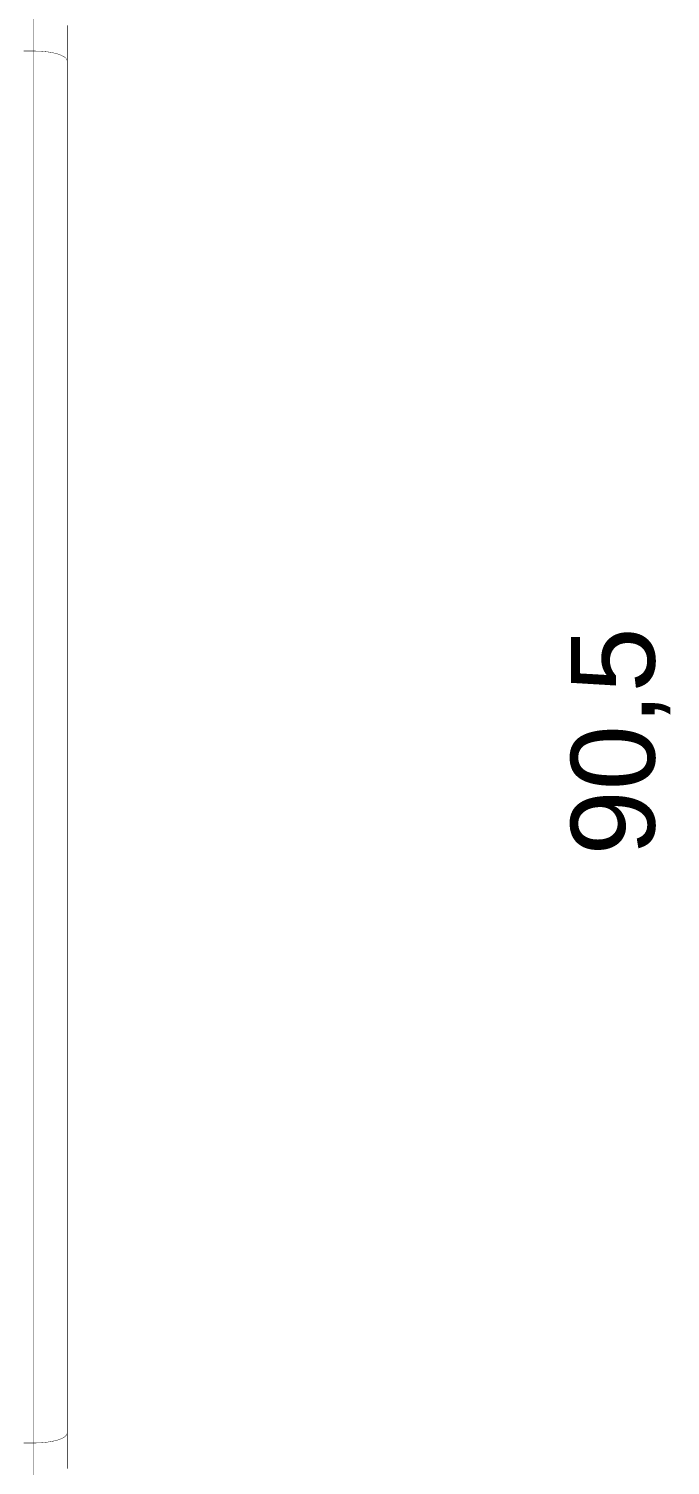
# Model space of a CAD drawing. Header units: inches. Extents: x 0 to 35.2, y -0.7 to 15.9.
# Drawn here: x 15.852 to 16.606, y 11.758 to 13.443 of the extents above; entities that cross this region are included whole.
import ezdxf

# ---------------------------------------------------------------- set-up
doc = ezdxf.new("R2010")
doc.units = ezdxf.units.IN
doc.header["$MEASUREMENT"] = 0
doc.layers.add('Board Outline', color=216, linetype='Continuous')
doc.layers.add('Dimensions', color=6, linetype='Continuous')
doc.styles.add('Arial', font='', dxfattribs={"height": 0.2})
doc.styles.get('Arial').set_extended_font_data('Arial')

msp = doc.modelspace()

# ---------------------------------------------------------------- linework, layer by layer
at = {"layer": 'Dimensions', "const_width": 0.0005}
for points in [[(15.8582, 13.4167), (15.8582, 13.4861)], [(15.8976, 13.4051), (15.8976, 13.4467)], [(15.8464, 13.4167), (15.8582, 13.4167)], [(15.8582, 11.7838), (15.8582, 13.4167)], [(15.8582, 13.4167), (15.8659, 13.4165)], [(15.8659, 13.4165), (15.8733, 13.4158)], [(15.8733, 13.4158), (15.8801, 13.4148)], [(15.8801, 13.4148), (15.886, 13.4133)], [(15.886, 13.4133), (15.8909, 13.4115)], [(15.8909, 13.4115), (15.8946, 13.4095)], [(15.8946, 13.4095), (15.8968, 13.4074)], [(15.8968, 13.4074), (15.8976, 13.4051)], [(15.8976, 11.7954), (15.8976, 13.4051)], [(15.8464, 11.7838), (15.8582, 11.7838)], [(15.8582, 11.7838), (15.8659, 11.784)], [(15.8582, 11.7144), (15.8582, 11.7838)], [(15.8659, 11.784), (15.8733, 11.7847)], [(15.8733, 11.7847), (15.8801, 11.7858)], [(15.8801, 11.7858), (15.886, 11.7872)], [(15.886, 11.7872), (15.8909, 11.789)], [(15.8909, 11.789), (15.8946, 11.791)], [(15.8946, 11.791), (15.8968, 11.7932)], [(15.8968, 11.7932), (15.8976, 11.7954)], [(15.8976, 11.7538), (15.8976, 11.7954)]]:
    msp.add_lwpolyline(points, dxfattribs=at)
at = {"layer": 'Dimensions', "const_width": 0.00025}
for points in [[(15.8581, 13.4167, 1), (15.8583, 13.4167, 1)], [(15.8581, 13.4167, 1), (15.8583, 13.4167, 1)], [(15.8581, 13.4167, 1), (15.8583, 13.4167, 1)], [(15.8581, 13.4167, 1), (15.8583, 13.4167, 1)], [(15.8658, 13.4165, 1), (15.866, 13.4165, 1)], [(15.8658, 13.4165, 1), (15.866, 13.4165, 1)], [(15.8731, 13.4158, 1), (15.8734, 13.4158, 1)], [(15.8731, 13.4158, 1), (15.8734, 13.4158, 1)], [(15.8799, 13.4148, 1), (15.8802, 13.4148, 1)], [(15.8799, 13.4148, 1), (15.8802, 13.4148, 1)], [(15.8859, 13.4133, 1), (15.8862, 13.4133, 1)], [(15.8859, 13.4133, 1), (15.8862, 13.4133, 1)], [(15.8908, 13.4115, 1), (15.8911, 13.4115, 1)], [(15.8908, 13.4115, 1), (15.8911, 13.4115, 1)], [(15.8944, 13.4095, 1), (15.8947, 13.4095, 1)], [(15.8944, 13.4095, 1), (15.8947, 13.4095, 1)], [(15.8967, 13.4074, 1), (15.8969, 13.4074, 1)], [(15.8967, 13.4074, 1), (15.8969, 13.4074, 1)], [(15.8974, 13.4051, 1), (15.8977, 13.4051, 1)], [(15.8974, 13.4051, 1), (15.8977, 13.4051, 1)], [(15.8974, 13.4051, 1), (15.8977, 13.4051, 1)], [(15.8581, 11.7838, 1), (15.8583, 11.7838, 1)], [(15.8581, 11.7838, 1), (15.8583, 11.7838, 1)], [(15.8581, 11.7838, 1), (15.8583, 11.7838, 1)], [(15.8581, 11.7838, 1), (15.8583, 11.7838, 1)], [(15.8658, 11.784, 1), (15.866, 11.784, 1)], [(15.8658, 11.784, 1), (15.866, 11.784, 1)], [(15.8731, 11.7847, 1), (15.8734, 11.7847, 1)], [(15.8731, 11.7847, 1), (15.8734, 11.7847, 1)], [(15.8799, 11.7858, 1), (15.8802, 11.7858, 1)], [(15.8799, 11.7858, 1), (15.8802, 11.7858, 1)], [(15.8859, 11.7872, 1), (15.8862, 11.7872, 1)], [(15.8859, 11.7872, 1), (15.8862, 11.7872, 1)], [(15.8908, 11.789, 1), (15.8911, 11.789, 1)], [(15.8908, 11.789, 1), (15.8911, 11.789, 1)], [(15.8944, 11.791, 1), (15.8947, 11.791, 1)], [(15.8944, 11.791, 1), (15.8947, 11.791, 1)], [(15.8967, 11.7932, 1), (15.8969, 11.7932, 1)], [(15.8967, 11.7932, 1), (15.8969, 11.7932, 1)], [(15.8974, 11.7954, 1), (15.8977, 11.7954, 1)], [(15.8974, 11.7954, 1), (15.8977, 11.7954, 1)], [(15.8974, 11.7954, 1), (15.8977, 11.7954, 1)]]:
    msp.add_lwpolyline(points, format="xyb", close=True, dxfattribs=at)

# ---------------------------------------------------------------- texts
at = {"layer": 'Board Outline', "style": 'Arial'}
msp.add_text('90,5', height=0.09843, rotation=90, dxfattribs=at).set_placement((16.5873, 12.473))

doc.saveas('drawing.dxf')
